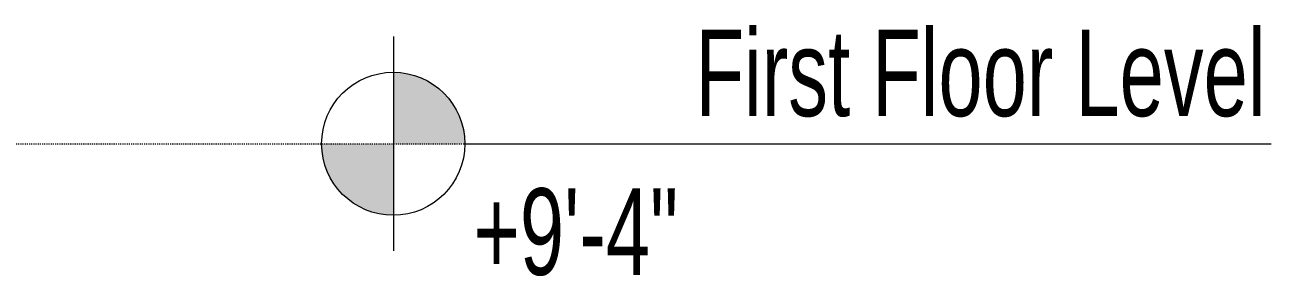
# Model space of a CAD drawing. Header units: inches. Extents: x -5051253 to -5039798, y -3262045 to -3259246.
# Drawn here: x -5046270.4 to -5046155.6, y -3261094.8 to -3261071.7 of the extents above; entities that cross this region are included whole.
import ezdxf

# ---------------------------------------------------------------- set-up
doc = ezdxf.new("R2010")
doc.units = ezdxf.units.IN
doc.header["$LTSCALE"] = 2
doc.header["$MEASUREMENT"] = 0
doc.linetypes.add('CENTER', pattern=[2, 1.25, -0.25, 0.25, -0.25])
doc.layers.add('Annotate-Bold.w', color=187, linetype='CONTINUOUS', lineweight=18)
doc.styles.add('Arial', font='arial.ttf', dxfattribs={"width": 0.8, "height": 12})

msp = doc.modelspace()

# ---------------------------------------------------------------- hatches: boundary and pattern name
at = {"layer": 'Annotate-Bold.w', "ltscale": 0.005}
h = msp.add_hatch(color=256, dxfattribs=at)
h.dxf.hatch_style = 1
h.paths.add_polyline_path([(-5046236.48, -3261076.04), (-5046236.48, -3261082.63), (-5046229.88, -3261082.63, 0.414214)])
h.paths.add_polyline_path([(-5046236.48, -3261089.23), (-5046236.48, -3261082.63), (-5046243.08, -3261082.63, 0.414214)])

# ---------------------------------------------------------------- linework, layer by layer
msp.add_line((-5046236.47, -3261072.72), (-5046236.47, -3261092.51), dxfattribs=at)
at = {"layer": 'Annotate-Bold.w', "linetype": 'CENTER', "ltscale": 0.01}
msp.add_line((-5046618.65, -3261082.63), (-5046229.88, -3261082.63), dxfattribs=at)
at = {"layer": 'Annotate-Bold.w'}
msp.add_line((-5046229.88, -3261082.63), (-5046155.57, -3261082.63), dxfattribs=at)
at = {"layer": 'Annotate-Bold.w', "ltscale": 0.005}
msp.add_circle((-5046236.48, -3261082.63), 6.6, dxfattribs=at)

# ---------------------------------------------------------------- texts
at = {"layer": 'Annotate-Bold.w', "ltscale": 0.005, "char_height": 7.9962, "style": 'Arial'}
for s, insert, width, attachment_point in [('\\A1;{\\fArial Narrow|b0|i0|c0|p34;First Floor Level}', (-5046182.35, -3261072.08), 82.6277, 2), ('\\A1;\\pt55.97313;{\\fArial Narrow|b0|i0|c0|p34;+9\'-4"}', (-5046219.65, -3261094.85), 73.8752, 8)]:
    msp.add_mtext(s, dxfattribs=dict(at, insert=insert, width=width, attachment_point=attachment_point))

doc.saveas('drawing.dxf')
